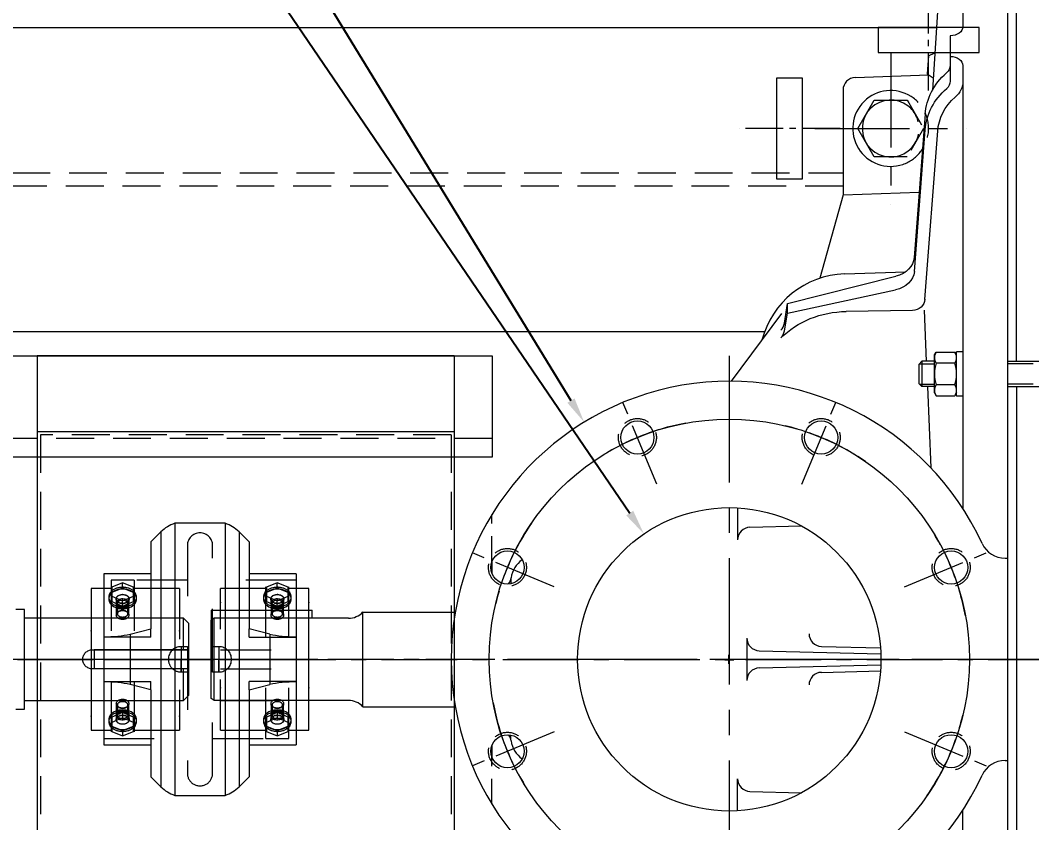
# Model space of a CAD drawing. Header units: millimetres. Extents: x -1229 to 6348, y -522 to 5252.
# Drawn here: x 940 to 1448, y 2614 to 3017 of the extents above; entities that cross this region are included whole.
import ezdxf

# ---------------------------------------------------------------- set-up
doc = ezdxf.new("R2010")
doc.units = ezdxf.units.MM
doc.header["$LTSCALE"] = 25.4
for name, pattern in [('CENTER', [2, 1.25, -0.25, 0.25, -0.25]), ('CENTER2', [1.125, 0.75, -0.125, 0.125, -0.125]), ('CENTERX2', [0.8, 0.5, -0.1, 0.1, -0.1]), ('Dashed', [2, 1, -1]), ('HIDDEN', [0.375, 0.25, -0.125]), ('PHANTOM', [2.5, 1.25, -0.25, 0.25, -0.25, 0.25, -0.25])]:
    doc.linetypes.add(name, pattern=pattern)
doc.layers.get('Defpoints').update_dxf_attribs({"lineweight": 5})
for name, color, linetype, lineweight in [('AM_4', 7, 'Continuous', 5), ('AM_7', 7, 'CENTER', 5), ('AM_9', 6, 'Dashed', 5), ('CEN', 3, 'CENTER', 5), ('Centerline', 5, 'CENTERX2', 5), ('CL', 1, 'CENTER', 5), ('ConnectionPoints', 7, 'Continuous', 5), ('HID', 6, 'HIDDEN', 5), ('HID-HIDE', 6, 'HIDDEN', 5), ('HID2', 3, 'HIDDEN', 5), ('OBJ', 7, 'Continuous', 5), ('PHANTOM', 6, 'PHANTOM', 5), ('TEXT', 104, 'Continuous', 5)]:
    doc.layers.add(name, color=color, linetype=linetype, lineweight=lineweight)
doc.styles.get("Standard").update_dxf_attribs({"font": 'arial.ttf'})
doc.dimstyles.new('STANDARD 2 PLCS$3', dxfattribs={"dimtxt": 25.4, "dimasz": 12.7, "dimexe": 4.572, "dimexo": 1.5875, "dimgap": 2.286, "dimtad": 0, "dimtih": 1, "dimtoh": 1, "dimzin": 4, "dimdsep": 46, "dimtxsty": 'Standard', "dimcen": 2.286, "dimaunit": 1, "dimadec": 0, "dimazin": 1, "dimtfac": 1, "dimtofl": 0, "dimtmove": 1, "dimatfit": 3, "dimfxl": 25.4, "dimtolj": 1, "dimtzin": 4, "dimarcsym": 0})

# ---------------------------------------------------------------- blocks, each defined once
blk = doc.blocks.new('COUPLING GUARD')
at = {"layer": 'PHANTOM', "color": 7, "linetype": 'Continuous', "lineweight": 5}
for p, q in [((101.6, 317.5), (-107.95, 317.5)), ((-107.95, 317.5), (-107.95, 12.7)), ((101.6, 317.5), (101.6, 50.8)), ((101.6, 279.4), (-107.95, 279.4)), ((101.6, 50.8), (-107.95, 50.8)), ((101.6, 50.8), (101.6, 12.7)), ((101.6, 12.7), (-107.95, 12.7))]:
    blk.add_line(p, q, dxfattribs=at)
at = {"layer": 'PHANTOM', "color": 7, "linetype": 'HIDDEN', "lineweight": 5, "ltscale": 3}
for p, q in [((100.0125, 277.8125), (-106.3625, 277.8125)), ((-106.3625, 277.8125), (-106.3625, 52.3875)), ((100.0125, 277.8125), (100.0125, 52.3875)), ((100.0125, 52.3875), (-106.3625, 52.3875))]:
    blk.add_line(p, q, dxfattribs=at)
blk = doc.blocks.new('top inlet')
at = {"color": 7, "linetype": 'Continuous', "lineweight": 5}
blk.add_line((0, 24.68), (0, 19.74), dxfattribs=at)
at = {"color": 5, "lineweight": 5}
blk.add_circle((260.35, 0), 120.65, dxfattribs=at)
at = {"layer": 'CEN', "color": 7, "lineweight": 5, "ltscale": 1.5}
for p, q in [((341.43, 304.8), (341.43, 228.6)), ((303.33, 266.7), (379.53, 266.7))]:
    blk.add_line(p, q, dxfattribs=at)
at = {"layer": 'CEN', "color": 5, "lineweight": 5, "ltscale": 2}
for p, q in [((260.35, 152.4), (260.35, -152.4)), ((421.26, 0), (107.95, 0))]:
    blk.add_line(p, q, dxfattribs=at)
at = {"layer": 'CEN', "color": 7, "lineweight": 5}
for p, q in [((223.9, 88), (204.46, 134.93)), ((296.8, 88), (316.24, 134.93)), ((172.35, 36.45), (125.42, 55.89)), ((348.35, 36.45), (395.28, 55.89)), ((172.35, -36.45), (125.42, -55.89)), ((348.35, -36.45), (395.28, -55.89))]:
    blk.add_line(p, q, dxfattribs=at)
for start, end in [(100.4153, 124.5847), (55.4153, 79.5847), (145.4153, 169.5847), (10.4153, 34.5847), (190.4153, 214.5847), (325.4153, 349.5847)]:
    blk.add_arc((260.35, 0), 120.65, start, end, dxfattribs=at)
at = {"layer": 'HID', "color": 7, "lineweight": 5, "ltscale": 2}
blk.add_lwpolyline([(350.51, 279.54), (357.93, 266.7), (349.68, 252.41), (347.86, 252.41)], dxfattribs=at)
for centre in [(214.18, 111.47), (306.52, 111.47), (148.88, 46.17), (371.82, 46.17), (148.88, -46.17), (371.82, -46.17)]:
    blk.add_circle(centre, 9.53, dxfattribs=at)
for radius, start, end in [(19.05, 288.8064, 57.5688), (14.29, 297.2753, 52.5147)]:
    blk.add_arc((341.43, 266.7), radius, start, end, dxfattribs=at)
at = {"layer": 'HID-HIDE', "color": 7, "lineweight": 5, "ltscale": 2}
for p, q in [((355.86, 148.5), (363.43, 148.5)), ((355.86, 138.24), (363.43, 138.24)), ((141.1, 49.14), (141.1, 72.77)), ((141.1, -72.77), (141.1, -49.14))]:
    blk.add_line(p, q, dxfattribs=at)
at = {"layer": 'HID-HIDE', "color": 7, "linetype": 'Continuous', "lineweight": 5, "ltscale": 2}
for p, q in [((0, 24.68), (50.8, 24.68)), ((1.52, 20.62), (0, 19.74)), ((1.52, -20.62), (1.52, 20.62)), ((69.06, 20.62), (1.52, 20.62)), ((50.8, 20.62), (50.8, 24.68)), ((76.2, -23.78), (76.2, 23.78)), ((76.2, 23.78), (122.69, 23.78)), ((0, -19.74), (0, 19.74)), ((1.52, -20.62), (0, -19.74)), ((69.06, -20.62), (1.52, -20.62)), ((76.2, -23.78), (122.69, -23.78))]:
    blk.add_line(p, q, dxfattribs=at)
for centre, start, end in [((69.06, 30.28), 270, 317.6989), ((69.06, -30.28), 42.3011, 90)]:
    blk.add_arc(centre, 9.65, start, end, dxfattribs=at)
at = {"layer": 'OBJ', "color": 7, "lineweight": 5}
for p, q in [((400.05, 362.91), (400.05, -362.91)), ((377.7, 358.94), (377.7, 317.88)), ((365.02, 325.23), (362.37, 285.87)), ((371.35, 313.23), (371.35, 290.54)), ((360.35, 303.16), (359.74, 294.14)), ((360.35, 303.16), (363.64, 304.77)), ((377.7, 298.28), (377.7, 75.8)), ((323.63, 292.31), (360.55, 293.6)), ((359.74, 294.14), (362.79, 292.1)), ((317.5, 285.97), (317.5, 233.4)), ((358.71, 273.85), (353.22, 201.83)), ((353.32, 194.8), (358.71, 265.95)), ((358.63, 180.78), (365.05, 265.45)), ((317.5, 233.4), (355.73, 234.73)), ((317.5, 233.4), (305.83, 191.43)), ((318.23, 193.65), (349.01, 194.72)), ((289.52, 178.78), (344.06, 192.47)), ((289.52, 173.96), (343.86, 185.61)), ((288.01, 168.83), (289.52, 178.78)), ((289.52, 173.96), (289.52, 178.78)), ((261.4, 139.7), (286.77, 173.79)), ((288.04, 164.97), (289.52, 173.96)), ((352.36, 175.26), (319.04, 174.77)), ((358.22, 175.35), (359.32, 149.72)), ((363.41, 152.9), (364.26, 154.37)), ((363.41, 133.85), (363.41, 152.9)), ((364.26, 154.37), (373.67, 154.37)), ((374.52, 152.9), (373.67, 154.37)), ((374.52, 132.29), (374.52, 154.46)), ((377.7, 154.46), (374.52, 154.46)), ((355.49, 148.13), (357.08, 149.72)), ((355.49, 148.13), (355.49, 138.61)), ((357.08, 149.72), (357.08, 137.02)), ((363.43, 149.72), (357.08, 149.72)), ((373.67, 148.87), (364.26, 148.87)), ((357.08, 137.02), (355.49, 138.61)), ((373.67, 137.87), (364.26, 137.87)), ((363.43, 137.02), (357.08, 137.02)), ((359.86, 137.02), (361.6, 96.25)), ((363.41, 133.85), (364.26, 132.37)), ((364.26, 132.37), (373.67, 132.37)), ((374.52, 133.85), (373.67, 132.37)), ((377.7, 132.29), (374.52, 132.29)), ((264.52, 76.09), (264.52, 59.99)), ((270.71, 66.34), (296.61, 67.02)), ((141.1, 49.14), (141.1, 43.2)), ((398.89, 50.8), (400.05, 50.8)), ((150.63, 40.39), (150.63, 38.02)), ((269.18, 10.67), (269.18, -10.67)), ((306.6, 6.53), (336.33, 5.75)), ((275.36, 4.33), (336.5, 2.72)), ((275.36, -4.33), (336.5, -2.72)), ((306.6, -6.53), (336.33, -5.75)), ((150.63, -40.39), (150.63, -38.02)), ((141.1, -43.2), (141.1, -49.14)), ((398.89, -50.8), (400.05, -50.8)), ((264.52, -76.09), (264.52, -59.99)), ((270.71, -66.34), (296.61, -67.02)), ((377.7, -298.28), (377.7, -75.8))]:
    blk.add_line(p, q, dxfattribs=at)
blk.add_lwpolyline([(347.86, 252.41), (333.18, 252.41), (324.93, 266.7), (333.18, 280.99), (349.68, 280.99), (350.51, 279.54)], dxfattribs=at)
for centre, radius in [((214.18, 111.47), 8.33), ((306.52, 111.47), 8.33), ((260.35, 0), 76.2), ((148.88, 46.17), 8.33), ((371.82, 46.17), 8.33), ((148.88, -46.17), 8.33), ((371.82, -46.17), 8.33)]:
    blk.add_circle(centre, radius, dxfattribs=at)
for centre, radius, start, end in [((323.85, 285.97), 6.35, 92, 180), ((341.43, 266.7), 19.05, 57.5688, 288.8064), ((341.43, 266.7), 14.29, 52.5147, 297.2753), ((319.79, 149.23), 44.45, 92, 165.5696), ((281.73, 169.78), 6.35, 315.0343, 351.3861), ((281.78, 166), 6.35, 314.9622, 350.6576), ((368.28, 151.62), 4.87, 154.3842, 214.3842), ((369.65, 151.62), 4.87, 325.6158, 25.6158), ((381.61, 143.37), 18.2, 162.412, 197.588), ((356.32, 143.37), 18.2, 342.412, 17.588), ((260.35, 0), 139.7, 24.6243, 335.3757), ((368.28, 135.12), 4.87, 145.6158, 205.6158), ((369.65, 135.12), 4.87, 334.3842, 34.3842), ((270.87, 59.99), 6.35, 91.5, 180), ((398.89, 63.5), 12.7, 204.6243, 270), ((163.33, 39.4), 12.7, 123.6375, 172.9855), ((144.43, 41.73), 6.35, 322.4394, 352.9855), ((275.53, 10.67), 6.35, 180, 268.5), ((306.76, 12.88), 6.35, 180, 268.5), ((275.53, -10.67), 6.35, 91.5, 180), ((306.76, -12.88), 6.35, 91.5, 180), ((144.43, -41.73), 6.35, 7.0145, 37.5606), ((163.33, -39.4), 12.7, 187.0145, 236.3625), ((398.89, -63.5), 12.7, 90, 155.3757), ((270.87, -59.99), 6.35, 180, 268.5)]:
    blk.add_arc(centre, radius, start, end, dxfattribs=at)
at = {"layer": 'OBJ', "color": 7, "lineweight": 5, "extrusion": (0, 0, -1)}
for centre, major_axis, ratio, start_param, end_param in [((371.35, 317.88), (6.35, 0), 0.732051, 0, 1.570796), ((371.35, 298.28), (-6.35, 0), 0.732051, 1.570796, 3.141593), ((365, 298.43), (6.35, 0), 0.8528, 0, 0.792299), ((395.99, 271.7), (-37.36, 0), 0.869401, 0.06613, 0.7812), ((365, 290.54), (6.35, 0), 0.8528, 0, 0.792299), ((365, 290.42), (12.7, 0), 0.87, 0, 0.803732), ((395.99, 263.81), (37.36, 0), 0.869401, 3.20735, 3.928767), ((395.99, 263.62), (31.01, 0), 0.869462, 3.20508, 3.915721), ((340.51, 202.5), (-12.74, 0), 0.820024, 3.201746, 4.430266), ((340.6, 195.43), (-12.74, 0), 0.797676, 3.199903, 4.453897), ((352.29, 181.29), (6.37, 0), 0.947695, 0.057723, 1.559093), ((319.79, 136.12), (-44.45, 0), 0.869624, 0.716431, 1.553955)]:
    blk.add_ellipse(centre, major_axis=major_axis, ratio=ratio, start_param=start_param, end_param=end_param, dxfattribs=at)
blk = doc.blocks.new('INTER3')
at = {"layer": 'OBJ', "lineweight": 5}
for p, q in [((0, 504.94), (0, 695)), ((0, 492.24), (0, 218.2))]:
    blk.add_line(p, q, dxfattribs=at)
blk = doc.blocks.new('MC6-5 TOP VIEW')
at = {"color": 5, "linetype": 'CENTER', "lineweight": 5}
blk.add_line((904.56, 0), (-91.6, 0), dxfattribs=at)
at = {"layer": 'HID-HIDE', "color": 7, "lineweight": 5, "ltscale": 2}
for p, q in [((736.9, 148.5), (400.05, 148.5)), ((736.9, 138.24), (400.05, 138.24))]:
    blk.add_line(p, q, dxfattribs=at)
at = {"layer": 'OBJ', "color": 7, "lineweight": 5}
for p, q in [((400.05, 149.72), (736.9, 149.72)), ((400.05, 137.02), (736.9, 137.02))]:
    blk.add_line(p, q, dxfattribs=at)
at = {"lineweight": 5}
for name, p in [('top inlet', (0, 0)), ('INTER3', (404.57, -355.43))]:
    blk.add_blockref(name, p, dxfattribs=at)
blk = doc.blocks.new('HHI 286TS TOP VIEW')
at = {"color": 7, "linetype": 'Continuous', "lineweight": 5}
for p, q in [((22426.6, 1547.24), (22422.26, 1547.24)), ((22426.6, 1497.23), (22426.6, 1547.24)), ((22506.48, 1542.87), (22426.6, 1542.87)), ((22509.15, 1540.2), (22506.48, 1542.87)), ((22506.48, 1527.02), (22506.48, 1542.87)), ((22509.15, 1527.02), (22509.15, 1540.2)), ((22460.65, 1527.02), (22506.48, 1527.02)), ((22509.15, 1526.98), (22461.54, 1526.98)), ((22461.54, 1526.98), (22461.54, 1517.45)), ((22509.15, 1526.98), (22509.15, 1527.02)), ((22509.15, 1517.45), (22509.15, 1526.98)), ((22461.54, 1517.45), (22460.65, 1517.45)), ((22509.15, 1517.45), (22461.54, 1517.45)), ((22506.48, 1501.6), (22506.48, 1517.45)), ((22509.15, 1504.27), (22509.15, 1517.45)), ((22426.6, 1501.6), (22506.48, 1501.6)), ((22506.48, 1501.6), (22509.15, 1504.27)), ((22422.26, 1497.23), (22426.6, 1497.23))]:
    blk.add_line(p, q, dxfattribs=at)
blk.add_open_spline([(22460.65, 1517.45), (22460.34, 1517.45), (22460.03, 1517.48), (22459.41, 1517.6), (22459.11, 1517.69), (22458.53, 1517.93), (22458.25, 1518.08), (22457.73, 1518.43), (22457.49, 1518.63), (22457.05, 1519.07), (22456.85, 1519.31), (22456.5, 1519.83), (22456.35, 1520.11), (22456.11, 1520.68), (22456.02, 1520.99), (22455.9, 1521.61), (22455.87, 1521.92), (22455.87, 1522.54), (22455.9, 1522.86), (22456.02, 1523.48), (22456.11, 1523.78), (22456.35, 1524.36), (22456.5, 1524.64), (22456.85, 1525.15), (22457.05, 1525.4), (22457.49, 1525.84), (22457.73, 1526.04), (22458.25, 1526.38), (22458.53, 1526.54), (22459.11, 1526.78), (22459.4, 1526.87), (22460.02, 1526.99), (22460.34, 1527.02), (22460.65, 1527.02)], degree=3, knots=[0, 0, 0, 0, 0.0625, 0.0625, 0.125, 0.125, 0.1875, 0.1875, 0.25, 0.25, 0.3125, 0.3125, 0.375, 0.375, 0.4375, 0.4375, 0.5, 0.5, 0.5625, 0.5625, 0.625, 0.625, 0.6875, 0.6875, 0.75, 0.75, 0.8125, 0.8125, 0.875, 0.875, 0.9375, 0.9375, 1, 1, 1, 1], dxfattribs=at)
blk.add_open_spline([(22506.48, 1527.02), (22507.38, 1527.02), (22508.27, 1527.02), (22509.15, 1527.02)], degree=3, dxfattribs=at)
at = {"layer": 'Centerline', "lineweight": 5, "ltscale": 1.5}
blk.add_line((22523.86, 1522.23), (21826.3, 1522.23), dxfattribs=at)
blk = doc.blocks.new('MOTOR BASE No Hidden')
at = {"color": 7, "linetype": 'Continuous', "lineweight": 5}
blk.add_line((381, 152.4), (685.8, 152.4), dxfattribs=at)
at = {"lineweight": 5}
blk.add_line((685.8, 152.4), (685.8, 101.6), dxfattribs=at)
at = {"color": 7, "lineweight": 5}
blk.add_line((685.8, 101.6), (381, 101.6), dxfattribs=at)
at = {"layer": 'CL', "color": 5, "lineweight": 5}
blk.add_line((685.8, 0), (-39.78, 0), dxfattribs=at)
at = {"layer": 'HID2', "color": 7, "linetype": 'HIDDEN', "lineweight": 5, "ltscale": 3}
blk.add_line((381, 111.12), (685.8, 111.12), dxfattribs=at)
blk = doc.blocks.new('*D33')
at = {"layer": 'Defpoints', "color": 0, "linetype": 'Continuous', "ltscale": 3, "transparency": 16777216}
for p in [(1797.84, 3033.66), (1885.95, 2942.21)]:
    blk.add_point(p, dxfattribs=at)
at = {"layer": 'TEXT', "color": 0, "linetype": 'Continuous', "lineweight": -2, "ltscale": 3, "transparency": 16777216}
for p, q in [((1680.24, 3142.55), (1692.94, 3142.55)), ((1692.94, 3142.55), (1789.03, 3042.81)), ((1841.9, 2985.65), (1841.9, 2990.22)), ((1839.61, 2987.94), (1844.18, 2987.94))]:
    blk.add_line(p, q, dxfattribs=at)
at = {"layer": 'TEXT', "color": 0, "linetype": 'Continuous', "ltscale": 3, "transparency": 16777216}
blk.add_solid([(1790.55, 3044.28), (1787.5, 3041.34), (1797.84, 3033.66)], dxfattribs=at)
at = {"layer": 'TEXT', "color": 0, "linetype": 'Continuous', "lineweight": 5, "ltscale": 3, "transparency": 16777216, "insert": (1378.46, 3142.55), "char_height": 50, "attachment_point": 5}
blk.add_mtext('\\A1;∅127 DISCHARGE', dxfattribs=at)
blk = doc.blocks.new('*D37')
at = {"layer": 'Defpoints', "color": 0, "linetype": 'Continuous', "ltscale": 3, "transparency": 16777216}
for p in [(1222.87, 2814.99), (1368.72, 2576.68)]:
    blk.add_point(p, dxfattribs=at)
at = {"layer": 'TEXT', "color": 0, "linetype": 'Continuous', "lineweight": -2, "ltscale": 3, "transparency": 16777216}
for p, q in [((921.23, 3287.13), (933.93, 3287.13)), ((933.93, 3287.13), (1216.24, 2825.82)), ((1293.51, 2695.84), (1298.08, 2695.84)), ((1295.8, 2693.55), (1295.8, 2698.12))]:
    blk.add_line(p, q, dxfattribs=at)
at = {"layer": 'TEXT', "color": 0, "linetype": 'Continuous', "ltscale": 3, "transparency": 16777216}
blk.add_solid([(1218.05, 2826.93), (1214.44, 2824.72), (1222.87, 2814.99)], dxfattribs=at)
at = {"layer": 'TEXT', "color": 0, "linetype": 'Continuous', "lineweight": 5, "ltscale": 3, "transparency": 16777216, "insert": (836.45, 3287.13), "char_height": 50, "attachment_point": 5}
blk.add_mtext('\\A1;∅279', dxfattribs=at)
blk = doc.blocks.new('*D38')
at = {"layer": 'Defpoints', "color": 0, "linetype": 'Continuous', "ltscale": 3, "transparency": 16777216}
for p in [(1252.91, 2758.82), (1338.68, 2632.85)]:
    blk.add_point(p, dxfattribs=at)
at = {"layer": 'TEXT', "color": 0, "linetype": 'Continuous', "lineweight": -2, "ltscale": 3, "transparency": 16777216}
for p, q in [((959.82, 3170.6), (972.52, 3170.6)), ((972.52, 3170.6), (1245.76, 2769.32)), ((1293.51, 2695.84), (1298.08, 2695.84)), ((1295.8, 2693.55), (1295.8, 2698.12))]:
    blk.add_line(p, q, dxfattribs=at)
at = {"layer": 'TEXT', "color": 0, "linetype": 'Continuous', "ltscale": 3, "transparency": 16777216}
blk.add_solid([(1247.51, 2770.51), (1244.01, 2768.13), (1252.91, 2758.82)], dxfattribs=at)
at = {"layer": 'TEXT', "color": 0, "linetype": 'Continuous', "lineweight": 5, "ltscale": 3, "transparency": 16777216, "insert": (765.53, 3170.6), "char_height": 50, "attachment_point": 5}
blk.add_mtext('\\A1;∅152 INLET', dxfattribs=at)
blk = doc.blocks.new('*D39')
at = {"layer": 'Defpoints', "color": 0, "linetype": 'Continuous', "ltscale": 3, "transparency": 16777216}
for p in [(1374.14, 2787.59), (1217.46, 2604.08)]:
    blk.add_point(p, dxfattribs=at)
at = {"layer": 'TEXT', "color": 0, "linetype": 'Continuous', "lineweight": -2, "ltscale": 3, "transparency": 16777216}
for p, q in [((1293.51, 2695.84), (1298.08, 2695.84)), ((1295.8, 2693.55), (1295.8, 2698.12)), ((930.81, 2268.33), (1209.21, 2594.42)), ((918.11, 2268.33), (930.81, 2268.33))]:
    blk.add_line(p, q, dxfattribs=at)
at = {"layer": 'TEXT', "color": 0, "linetype": 'Continuous', "ltscale": 3, "transparency": 16777216}
blk.add_solid([(1207.6, 2595.79), (1210.82, 2593.04), (1217.46, 2604.08)], dxfattribs=at)
at = {"layer": 'TEXT', "color": 0, "linetype": 'Continuous', "lineweight": 5, "ltscale": 3, "transparency": 16777216, "insert": (757.22, 2268.33), "char_height": 50, "attachment_point": 5}
blk.add_mtext('\\A1;∅241 B.C.', dxfattribs=at)
blk = doc.blocks.new('COUPLING E5  TOP')
at = {"layer": 'AM_4', "color": 7, "lineweight": 5}
for p, q in [((35.56, 48.46), (-35.56, 48.46)), ((-35.56, 48.46), (-35.56, 42.11)), ((35.56, 42.11), (35.56, 48.46)), ((-42.93, 42.11), (-42.93, 18.48)), ((-42.93, 42.11), (0, 42.11)), ((0, 42.11), (42.93, 42.11)), ((0, 42.11), (0, -54.67)), ((0, 42.11), (0, -54.67)), ((42.93, 18.48), (42.93, 42.11)), ((-36.19, 38.08), (-38.44, 32.58)), ((-29.01, 38.08), (-36.19, 38.08)), ((-29.46, 32.58), (-31.7, 38.08)), ((-30.35, 39.57), (-31.25, 39.57)), ((-26.76, 32.58), (-29.01, 38.08)), ((29.01, 38.08), (26.76, 32.58)), ((36.19, 38.08), (29.01, 38.08)), ((31.7, 38.08), (29.46, 32.58)), ((31.25, 39.57), (30.35, 39.57)), ((38.44, 32.58), (36.19, 38.08)), ((-38.44, 32.58), (-36.19, 27.08)), ((-31.7, 27.08), (-29.46, 32.58)), ((-26.76, 32.58), (-29.46, 32.58)), ((-29.01, 27.08), (-26.76, 32.58)), ((26.76, 32.58), (29.01, 27.08)), ((26.76, 32.58), (29.46, 32.58)), ((29.46, 32.58), (31.7, 27.08)), ((36.19, 27.08), (38.44, 32.58)), ((-36.19, 27.08), (-29.01, 27.08)), ((-31.25, 25.6), (-30.35, 25.6)), ((-12.69, 28.87), (-15.29, 18.48)), ((-12.69, 28.87), (0, 28.87)), ((0, 28.87), (12.69, 28.87)), ((15.29, 18.48), (12.69, 28.87)), ((29.01, 27.08), (36.19, 27.08)), ((30.35, 25.6), (31.25, 25.6)), ((-59.08, 18.48), (-64.05, 13.34)), ((-59.08, 18.48), (-15.29, 18.48)), ((15.29, 18.48), (59.08, 18.48)), ((64.05, 13.34), (59.08, 18.48)), ((-64.05, 13.34), (0, 13.34)), ((0, 13.34), (64.05, 13.34)), ((-68.33, 6.42), (-68.33, -18.98)), ((-68.33, 6.42), (0, 6.42)), ((0, 6.42), (68.33, 6.42)), ((68.33, -18.98), (68.33, 6.42)), ((-68.33, -18.98), (0, -18.98)), ((0, -18.98), (68.33, -18.98)), ((-64.05, -25.9), (-59.08, -31.05)), ((-64.05, -25.9), (0, -25.9)), ((0, -25.9), (64.05, -25.9)), ((59.08, -31.05), (64.05, -25.9)), ((-59.08, -31.05), (-15.29, -31.05)), ((-42.93, -31.05), (-42.93, -54.67)), ((-12.69, -41.43), (-15.29, -31.05)), ((15.29, -31.05), (12.69, -41.43)), ((15.29, -31.05), (59.08, -31.05)), ((42.93, -54.67), (42.93, -31.05)), ((-36.19, -39.64), (-38.44, -45.14)), ((-29.01, -39.64), (-36.19, -39.64)), ((-29.46, -45.14), (-31.7, -39.64)), ((-30.35, -38.16), (-31.25, -38.16)), ((-26.76, -45.14), (-29.01, -39.64)), ((29.01, -39.64), (26.76, -45.14)), ((36.19, -39.64), (29.01, -39.64)), ((31.7, -39.64), (29.46, -45.14)), ((31.25, -38.16), (30.35, -38.16)), ((38.44, -45.14), (36.19, -39.64)), ((-38.44, -45.14), (-36.19, -50.64)), ((-31.7, -50.64), (-29.46, -45.14)), ((-26.76, -45.14), (-29.46, -45.14)), ((-29.01, -50.64), (-26.76, -45.14)), ((-12.69, -41.43), (0, -41.43)), ((0, -41.43), (12.69, -41.43)), ((26.76, -45.14), (29.01, -50.64)), ((26.76, -45.14), (29.46, -45.14)), ((29.46, -45.14), (31.7, -50.64)), ((36.19, -50.64), (38.44, -45.14)), ((-36.19, -50.64), (-29.01, -50.64)), ((29.01, -50.64), (36.19, -50.64)), ((-42.93, -54.67), (0, -54.67)), ((-35.56, -54.67), (-35.56, -61.02)), ((-31.25, -52.13), (-30.35, -52.13)), ((0, -54.67), (42.93, -54.67)), ((30.35, -52.13), (31.25, -52.13)), ((35.56, -61.02), (35.56, -54.67)), ((-35.56, -61.02), (35.56, -61.02))]:
    blk.add_line(p, q, dxfattribs=at)
for centre, start, end in [((-50.36, 0.1), 135.9706, 160.6191), ((50.36, 0.1), 19.3809, 44.0294), ((-50.36, -12.66), 199.3809, 224.0294), ((50.36, -12.66), 315.9706, 340.6191)]:
    blk.add_arc(centre, 19.05, start, end, dxfattribs=at)
for centre, major_axis, ratio, start_param, end_param in [((-16.24, 42.11), (0, -19.05), 0.258819, 0.802338, 1.570796), ((16.24, 42.11), (0, 19.05), 0.258819, 1.570796, 2.339255), ((-31.25, 32.58), (0, 6.99), 0.707107, 2.47717, 6.947608), ((-30.35, 32.58), (0, -6.98), 0.707107, 0, 3.141593), ((30.35, 32.58), (0, 6.98), 0.707107, 0, 3.141593), ((31.25, 32.58), (0, -6.98), 0.707107, 2.47717, 6.947608), ((-31.25, -45.14), (0, 6.98), 0.707107, 2.47717, 6.947608), ((-30.35, -45.14), (0, -6.99), 0.707107, 0, 3.141593), ((30.35, -45.14), (0, 6.98), 0.707107, 0, 3.141593), ((31.25, -45.14), (0, -6.98), 0.707107, 2.47717, 6.947608), ((-16.24, -54.67), (0, 19.05), 0.258819, 4.712389, 5.480847), ((16.24, -54.67), (0, -19.05), 0.258819, 3.943931, 4.712389)]:
    blk.add_ellipse(centre, major_axis=major_axis, ratio=ratio, start_param=start_param, end_param=end_param, dxfattribs=at)
at = {"layer": 'AM_7', "color": 7, "lineweight": 5}
for p, q in [((0, 50.68), (0, -63.24)), ((-6.67, 3.24), (6.67, 3.24)), ((-6.67, -15.81), (6.67, -15.81))]:
    blk.add_line(p, q, dxfattribs=at)
at = {"layer": 'AM_9', "color": 7, "lineweight": 5}
for p, q in [((-20.64, 48.46), (-20.64, 4.01)), ((-4.76, 4.01), (-4.76, 48.46)), ((4.76, 4.01), (4.76, 48.46)), ((20.64, 4.01), (20.64, 48.46)), ((-39.75, 42.11), (-39.75, 0.07)), ((-35.56, 42.11), (-35.56, 38.42)), ((-11.11, 18.48), (-11.11, 42.11)), ((0, 4.01), (0, 42.11)), ((11.11, 42.11), (11.11, 18.48)), ((35.56, 38.42), (35.56, 42.11)), ((39.75, 0.07), (39.75, 42.11)), ((39.75, 38.42), (-39.75, 38.42)), ((-39.75, 38.42), (-39.75, 26.74)), ((-33.5, 38.08), (-35.74, 32.58)), ((-30.35, 35.88), (-30.55, 35.87)), ((-28.11, 35.88), (-30.35, 35.88)), ((-22.27, 35.76), (-30.35, 35.76)), ((-28.31, 35.87), (-28.11, 35.88)), ((30.35, 35.76), (22.27, 35.76)), ((27.9, 35.87), (28.11, 35.88)), ((30.35, 35.88), (28.11, 35.88)), ((30.35, 35.88), (30.16, 35.87)), ((35.74, 32.58), (33.5, 38.08)), ((39.75, 26.74), (39.75, 38.42)), ((-35.74, 32.58), (-38.44, 32.58)), ((-35.74, 32.58), (-33.5, 27.08)), ((-32.6, 32.58), (-32.59, 32.82)), ((-32.6, 32.76), (-32.6, 32.69)), ((-32.6, 32.69), (-32.6, 32.5)), ((-32.59, 32.82), (-32.59, 32.93)), ((-30.34, 32.4), (-30.35, 32.66)), ((-22.9, 35.12), (-28.11, 35.12)), ((28.11, 35.12), (22.9, 35.12)), ((25.68, 32.4), (25.68, 32.66)), ((27.93, 32.76), (27.93, 32.5)), ((32.59, 32.84), (32.6, 32.69)), ((33.5, 27.08), (35.74, 32.58)), ((35.74, 32.58), (38.44, 32.58)), ((39.75, 26.74), (-39.75, 26.74)), ((-35.56, 26.74), (-35.56, 4.01)), ((-30.55, 29.29), (-30.35, 29.28)), ((-30.35, 29.41), (-22.27, 29.41)), ((-30.35, 29.28), (-28.11, 29.28)), ((-28.11, 29.28), (-28.3, 29.29)), ((-28.11, 30.04), (-22.9, 30.04)), ((22.27, 29.41), (30.35, 29.41)), ((22.9, 30.04), (28.11, 30.04)), ((28.11, 29.28), (27.91, 29.29)), ((28.11, 29.28), (30.35, 29.28)), ((30.15, 29.29), (30.35, 29.28)), ((35.56, 4.01), (35.56, 26.74)), ((-11.11, 18.48), (-15.29, 18.48)), ((15.29, 18.48), (11.11, 18.48)), ((0, 0.07), (-57.19, 0.07)), ((35.56, 4.01), (-35.56, 4.01)), ((-6.35, 3.24), (-6.35, 0.07)), ((-6.35, 3.24), (0, 3.24)), ((0, 0), (-3.49, 0.07)), ((6.35, 3.24), (0, 3.24)), ((57.19, 0.07), (0, 0.07)), ((3.49, 0.07), (0, 0)), ((0, 0.07), (0, -12.63)), ((6.35, 0.07), (6.35, 3.24)), ((-57.19, -12.63), (0, -12.63)), ((-39.75, -12.63), (-39.75, -54.67)), ((-6.35, -12.63), (-6.35, -15.81)), ((-3.49, -12.63), (0, -12.56)), ((0, -12.56), (3.49, -12.63)), ((0, -12.63), (57.19, -12.63)), ((6.35, -15.81), (6.35, -12.63)), ((39.75, -54.67), (39.75, -12.63)), ((-35.56, -16.57), (35.56, -16.57)), ((-35.56, -16.57), (-35.56, -39.3)), ((-20.64, -16.57), (-20.64, -61.02)), ((-6.35, -15.81), (0, -15.81)), ((-4.76, -16.57), (-4.76, -61.02)), ((6.35, -15.81), (0, -15.81)), ((0, -54.67), (0, -16.57)), ((4.76, -16.57), (4.76, -61.02)), ((20.64, -61.02), (20.64, -16.57)), ((35.56, -39.3), (35.56, -16.57)), ((-11.11, -31.05), (-15.29, -31.05)), ((-11.11, -31.05), (-11.11, -54.67)), ((11.11, -54.67), (11.11, -31.05)), ((15.29, -31.05), (11.11, -31.05)), ((-39.75, -39.3), (39.75, -39.3)), ((-39.75, -39.3), (-39.75, -50.98)), ((-33.5, -39.64), (-35.74, -45.14)), ((35.74, -45.14), (33.5, -39.64)), ((39.75, -50.98), (39.75, -39.3)), ((-35.74, -45.14), (-38.44, -45.14)), ((-35.74, -45.14), (-33.5, -50.64)), ((-32.6, -45.14), (-32.59, -44.91)), ((-32.6, -44.96), (-32.6, -45.03)), ((-32.6, -45.03), (-32.6, -45.23)), ((-32.59, -44.91), (-32.59, -44.8)), ((-30.35, -41.84), (-30.55, -41.85)), ((-28.11, -41.84), (-30.35, -41.84)), ((-22.27, -41.97), (-30.35, -41.97)), ((-30.34, -45.32), (-30.35, -45.06)), ((-28.31, -41.85), (-28.11, -41.84)), ((-22.9, -42.6), (-28.11, -42.6)), ((30.35, -41.97), (22.27, -41.97)), ((28.11, -42.6), (22.9, -42.6)), ((25.68, -45.32), (25.68, -45.06)), ((27.9, -41.85), (28.11, -41.84)), ((27.93, -44.96), (27.93, -45.23)), ((30.35, -41.84), (28.11, -41.84)), ((30.35, -41.84), (30.16, -41.85)), ((32.59, -44.88), (32.6, -45.03)), ((33.5, -50.64), (35.74, -45.14)), ((35.74, -45.14), (38.44, -45.14)), ((-30.55, -48.43), (-30.35, -48.44)), ((-30.35, -48.32), (-22.27, -48.32)), ((-30.35, -48.44), (-28.11, -48.44)), ((-28.11, -48.44), (-28.3, -48.43)), ((-28.11, -47.68), (-22.9, -47.68)), ((22.27, -48.32), (30.35, -48.32)), ((22.9, -47.68), (28.11, -47.68)), ((28.11, -48.44), (27.91, -48.43)), ((28.11, -48.44), (30.35, -48.44)), ((30.15, -48.43), (30.35, -48.44)), ((-39.75, -50.98), (39.75, -50.98)), ((-35.56, -50.98), (-35.56, -54.67)), ((35.56, -54.67), (35.56, -50.98))]:
    blk.add_line(p, q, dxfattribs=at)
for points in [[(-32.59, 32.93), (-32.57, 33.14), (-32.48, 33.67), (-32.33, 34.18), (-32.12, 34.64), (-31.87, 35.04), (-31.57, 35.38), (-31.23, 35.63), (-30.86, 35.8), (-30.48, 35.88), (-30.35, 35.88)], [(-30.35, 35.88), (-30.09, 35.86), (-29.69, 35.75), (-29.32, 35.55), (-28.97, 35.27), (-28.65, 34.91), (-28.39, 34.49), (-28.17, 34.01), (-28.02, 33.48), (-27.94, 32.94), (-27.93, 32.38), (-27.99, 31.83), (-28.12, 31.31), (-28.32, 30.81), (-28.57, 30.37), (-28.87, 29.99), (-29.21, 29.68), (-29.58, 29.46), (-29.97, 29.32), (-30.35, 29.28)], [(-28.71, 35.77), (-28.88, 35.69), (-29.22, 35.47)], [(-28.11, 35.88), (-28.12, 35.88), (-28.51, 35.83), (-28.71, 35.77)], [(-28.11, 29.28), (-27.84, 29.3), (-27.45, 29.41), (-27.07, 29.61), (-26.72, 29.89), (-26.41, 30.25), (-26.14, 30.68), (-25.92, 31.16), (-25.77, 31.68), (-25.69, 32.22), (-25.68, 32.78), (-25.74, 33.33), (-25.87, 33.86), (-26.07, 34.35), (-26.32, 34.79), (-26.62, 35.17), (-26.96, 35.48), (-27.34, 35.7), (-27.73, 35.84), (-28.11, 35.88)], [(28.11, 35.88), (28.1, 35.88), (27.7, 35.83), (27.31, 35.69), (26.95, 35.46), (26.61, 35.15), (26.31, 34.77), (26.05, 34.32), (25.86, 33.83), (25.74, 33.3), (25.68, 32.58)], [(27.93, 32.58), (27.96, 33.14), (28.07, 33.67), (28.24, 34.18), (28.47, 34.64), (28.76, 35.04), (29.09, 35.38), (29.45, 35.63), (29.83, 35.8), (30.23, 35.88), (30.35, 35.88)], [(28.72, 35.77), (28.49, 35.84), (28.11, 35.88)], [(29.22, 35.47), (29.21, 35.48), (28.86, 35.7), (28.72, 35.77)], [(30.35, 35.88), (30.62, 35.86), (31, 35.75), (31.35, 35.55), (31.68, 35.27), (31.96, 34.91), (32.2, 34.49), (32.39, 34.01), (32.52, 33.48), (32.59, 32.94), (32.59, 32.84)], [(-30.35, 29.28), (-30.37, 29.28), (-30.76, 29.33), (-31.13, 29.47), (-31.47, 29.7), (-31.78, 30.01), (-32.05, 30.4), (-32.27, 30.84), (-32.44, 31.34), (-32.55, 31.87), (-32.6, 32.58)], [(-29.22, 35.47), (-29.22, 35.46), (-29.53, 35.15), (-29.8, 34.77), (-30.02, 34.32), (-30.19, 33.83), (-30.3, 33.3), (-30.35, 32.58)], [(-30.35, 32.58), (-30.32, 32.03), (-30.23, 31.49), (-30.08, 30.98), (-29.87, 30.52), (-29.62, 30.12), (-29.32, 29.79), (-29.21, 29.68)], [(-28.71, 30.19), (-29.21, 30.6), (-29.59, 31.23), (-29.81, 32.02), (-29.84, 32.87), (-29.68, 33.69), (-29.35, 34.38), (-28.87, 34.87), (-28.7, 34.98)], [(-28.7, 34.98), (-28.3, 35.11), (-28.11, 35.12)], [(-28.11, 35.12), (-27.7, 35.06), (-27.13, 34.73), (-26.66, 34.15), (-26.37, 33.47)], [(-26.38, 31.68), (-26.68, 30.98), (-27.15, 30.42), (-27.72, 30.1), (-28.11, 30.04)], [(25.68, 32.58), (25.71, 32.03), (25.82, 31.49), (25.99, 30.98), (26.22, 30.52), (26.51, 30.12), (26.84, 29.79), (27.2, 29.53), (27.59, 29.36), (27.98, 29.29), (28.11, 29.28)], [(26.35, 33.37), (26.45, 33.69), (26.81, 34.38), (27.32, 34.87), (27.92, 35.11), (28.11, 35.12)], [(28.11, 30.04), (27.51, 30.18), (26.97, 30.6), (26.55, 31.23), (26.35, 31.77)], [(30.35, 29.28), (30.34, 29.28), (29.95, 29.33), (29.56, 29.47), (29.19, 29.7), (28.85, 30.01), (28.55, 30.4), (28.3, 30.84), (28.11, 31.34), (27.99, 31.87), (27.93, 32.58)], [(28.11, 35.12), (28.51, 35.06), (28.7, 34.98)], [(28.7, 34.98), (29.06, 34.73), (29.48, 34.15), (29.76, 33.4), (29.85, 32.56), (29.75, 31.72), (29.47, 30.98), (29.04, 30.42), (28.7, 30.19)], [(29.21, 29.69), (29.43, 29.89), (29.71, 30.25), (29.95, 30.68), (30.14, 31.16), (30.26, 31.68), (30.33, 32.22), (30.34, 32.78), (30.29, 33.33), (30.18, 33.86), (30.01, 34.35), (29.79, 34.79), (29.52, 35.17), (29.22, 35.47)], [(32.6, 32.69), (32.59, 32.38), (32.54, 31.83), (32.43, 31.31), (32.26, 30.81), (32.04, 30.37), (31.77, 29.99), (31.45, 29.68), (31.1, 29.46), (30.73, 29.32), (30.35, 29.28)], [(-29.21, 29.68), (-28.99, 29.53), (-28.72, 29.4)], [(-28.72, 29.4), (-28.62, 29.36), (-28.23, 29.29), (-28.11, 29.28)], [(-28.11, 30.04), (-28.7, 30.18), (-28.71, 30.19)], [(28.7, 30.19), (28.49, 30.1), (28.11, 30.04)], [(28.11, 29.28), (28.37, 29.3), (28.74, 29.4)], [(28.74, 29.4), (28.75, 29.41), (29.11, 29.61), (29.21, 29.69)], [(-30.35, -48.44), (-30.37, -48.44), (-30.76, -48.39), (-31.13, -48.25), (-31.47, -48.02), (-31.78, -47.71), (-32.05, -47.33), (-32.27, -46.88), (-32.44, -46.38), (-32.55, -45.85), (-32.6, -45.14)], [(-32.59, -44.8), (-32.57, -44.59), (-32.48, -44.05), (-32.33, -43.54), (-32.12, -43.08), (-31.87, -42.68), (-31.57, -42.34), (-31.23, -42.09), (-30.86, -41.92), (-30.48, -41.85), (-30.35, -41.84)], [(-30.35, -41.84), (-30.09, -41.86), (-29.69, -41.97), (-29.32, -42.17), (-28.97, -42.45), (-28.65, -42.81), (-28.39, -43.24), (-28.17, -43.72), (-28.02, -44.24), (-27.94, -44.79), (-27.93, -45.34), (-27.99, -45.89), (-28.12, -46.42), (-28.32, -46.91), (-28.57, -47.35), (-28.87, -47.73), (-29.21, -48.04), (-29.58, -48.26), (-29.97, -48.4), (-30.35, -48.44)], [(-29.22, -42.25), (-29.22, -42.26), (-29.53, -42.57), (-29.8, -42.95), (-30.02, -43.4), (-30.19, -43.9), (-30.3, -44.43), (-30.35, -45.14)], [(-30.35, -45.14), (-30.32, -45.7), (-30.23, -46.23), (-30.08, -46.74), (-29.87, -47.2), (-29.62, -47.6), (-29.32, -47.94), (-29.21, -48.04)], [(-28.7, -47.54), (-29.06, -47.29), (-29.48, -46.71), (-29.76, -45.96), (-29.85, -45.12), (-29.75, -44.28), (-29.47, -43.54), (-29.04, -42.98), (-28.69, -42.74)], [(-28.71, -41.96), (-28.88, -42.03), (-29.22, -42.25)], [(-28.11, -41.84), (-28.12, -41.84), (-28.51, -41.89), (-28.71, -41.96)], [(-28.69, -42.74), (-28.49, -42.66), (-28.11, -42.6)], [(-28.11, -48.44), (-27.84, -48.42), (-27.45, -48.31), (-27.07, -48.11), (-26.72, -47.83), (-26.41, -47.47), (-26.14, -47.05), (-25.92, -46.57), (-25.77, -46.05), (-25.69, -45.5), (-25.68, -44.94), (-25.74, -44.4), (-25.87, -43.87), (-26.07, -43.38), (-26.32, -42.93), (-26.62, -42.55), (-26.96, -42.25), (-27.34, -42.02), (-27.73, -41.88), (-28.11, -41.84)], [(-28.11, -42.6), (-27.51, -42.74), (-26.97, -43.16), (-26.55, -43.79), (-26.35, -44.33)], [(28.11, -41.84), (28.1, -41.84), (27.7, -41.89), (27.31, -42.03), (26.95, -42.26), (26.61, -42.57), (26.31, -42.95), (26.05, -43.4), (25.86, -43.9), (25.74, -44.43), (25.68, -45.14)], [(25.68, -45.14), (25.71, -45.7), (25.82, -46.23), (25.99, -46.74), (26.22, -47.2), (26.51, -47.6), (26.84, -47.94), (27.2, -48.19), (27.59, -48.36), (27.98, -48.44), (28.11, -48.44)], [(26.38, -44.24), (26.68, -43.54), (27.15, -42.98), (27.72, -42.66), (28.11, -42.6)], [(27.93, -45.14), (27.96, -44.59), (28.07, -44.05), (28.24, -43.54), (28.47, -43.08), (28.76, -42.68), (29.09, -42.34), (29.45, -42.09), (29.83, -41.92), (30.23, -41.85), (30.35, -41.84)], [(30.35, -48.44), (30.34, -48.44), (29.95, -48.39), (29.56, -48.25), (29.19, -48.02), (28.85, -47.71), (28.55, -47.33), (28.3, -46.88), (28.11, -46.38), (27.99, -45.85), (27.93, -45.14)], [(28.72, -41.96), (28.49, -41.88), (28.11, -41.84)], [(28.11, -42.6), (28.7, -42.74), (28.71, -42.75)], [(28.71, -42.75), (29.21, -43.16), (29.59, -43.79), (29.81, -44.58), (29.84, -45.43), (29.68, -46.25), (29.35, -46.94), (28.87, -47.43), (28.7, -47.54)], [(29.22, -42.25), (29.21, -42.25), (28.86, -42.02), (28.72, -41.96)], [(29.21, -48.04), (29.43, -47.83), (29.71, -47.47), (29.95, -47.05), (30.14, -46.57), (30.26, -46.05), (30.33, -45.5), (30.34, -44.94), (30.29, -44.4), (30.18, -43.87), (30.01, -43.38), (29.79, -42.93), (29.52, -42.55), (29.22, -42.25)], [(30.35, -41.84), (30.62, -41.86), (31, -41.97), (31.35, -42.17), (31.68, -42.45), (31.96, -42.81), (32.2, -43.24), (32.39, -43.72), (32.52, -44.24), (32.59, -44.79), (32.59, -44.88)], [(32.6, -45.03), (32.59, -45.34), (32.54, -45.89), (32.43, -46.42), (32.26, -46.91), (32.04, -47.35), (31.77, -47.73), (31.45, -48.04), (31.1, -48.26), (30.73, -48.4), (30.35, -48.44)], [(-29.21, -48.04), (-28.99, -48.19), (-28.72, -48.33)], [(-28.72, -48.33), (-28.62, -48.36), (-28.23, -48.44), (-28.11, -48.44)], [(-28.11, -47.68), (-28.51, -47.62), (-28.7, -47.54)], [(-26.35, -45.93), (-26.45, -46.25), (-26.81, -46.94), (-27.32, -47.43), (-27.92, -47.67), (-28.11, -47.68)], [(28.11, -47.68), (27.7, -47.62), (27.13, -47.29), (26.66, -46.71), (26.37, -46.03)], [(28.7, -47.54), (28.3, -47.67), (28.11, -47.68)], [(28.11, -48.44), (28.37, -48.42), (28.74, -48.32)], [(28.74, -48.32), (28.75, -48.31), (29.11, -48.11), (29.21, -48.04)]]:
    blk.add_lwpolyline(points, dxfattribs=at)
for centre, start, end in [((0, 3.24), 90, 180), ((0, 3.24), 0, 90), ((-57.19, -6.28), 90, 270), ((57.19, -6.28), 270, 90), ((0, -15.81), 180, 270), ((0, -15.81), 270, 0)]:
    blk.add_arc(centre, 6.35, start, end, dxfattribs=at)
for centre, major_axis, start_param, end_param in [((-31.25, 32.58), (0, 6.99), 0.664423, 2.47717), ((-30.35, 32.58), (0, -6.98), 3.141593, 6.283185), ((30.35, 32.58), (0, 6.98), 3.141593, 6.283185), ((31.25, 32.58), (0, -6.98), 0.664423, 2.47717), ((-31.25, -45.14), (0, 6.99), 0.664423, 2.47717), ((-30.35, -45.14), (0, -6.98), 3.141593, 6.283185), ((30.35, -45.14), (0, 6.98), 3.141593, 6.283185), ((31.25, -45.14), (0, -6.98), 0.664423, 2.47717)]:
    blk.add_ellipse(centre, major_axis=major_axis, ratio=0.707107, start_param=start_param, end_param=end_param, dxfattribs=at)
for centre, major_axis in [((-30.35, 32.58), (0, -3.17)), ((-22.27, 32.58), (0, -3.17)), ((22.27, 32.58), (0, 3.17)), ((30.35, 32.58), (0, 3.18)), ((-22.9, 32.58), (0, -2.54)), ((22.9, 32.58), (0, 2.54)), ((-30.35, -45.14), (0, -3.17)), ((-22.9, -45.14), (0, -2.54)), ((-22.27, -45.14), (0, -3.17)), ((22.27, -45.14), (0, 3.17)), ((22.9, -45.14), (0, 2.54)), ((30.35, -45.14), (0, 3.18))]:
    blk.add_ellipse(centre, major_axis=major_axis, ratio=0.707107, dxfattribs=at)
at = {"layer": 'ConnectionPoints', "color": 7, "lineweight": 5}
for p in [(-28.57, 48.46), (-28.57, 48.46), (0, 48.46), (0, 48.46), (0, 48.46), (0, 48.46), (14.29, 48.46, 24.75), (14.29, 48.46, -24.75), (14.29, 48.46, 24.75), (14.29, 48.46, -24.75), (-30.35, 32.58, 30.35), (-30.35, 32.58, 30.35), (-30.35, 32.58, -30.35), (-30.35, 32.58, -30.35), (-30.35, 32.58, 30.35), (-30.35, 32.58, 30.35), (-30.35, 32.58, 30.35), (-30.35, 32.58, 30.35), (-30.35, 32.58, -30.35), (-30.35, 32.58, -30.35), (-30.35, 32.58, -30.35), (-30.35, 32.58, -30.35), (30.35, 32.58, -30.35), (30.35, 32.58, -30.35), (30.35, 32.58, 30.35), (30.35, 32.58, 30.35), (30.35, 32.58, -30.35), (30.35, 32.58, -30.35), (30.35, 32.58, -30.35), (30.35, 32.58, -30.35), (30.35, 32.58, 30.35), (30.35, 32.58, 30.35), (30.35, 32.58, 30.35), (30.35, 32.58, 30.35), (-28.57, 4.01), (-28.57, 4.01), (0, 4.01), (0, 4.01), (0, 4.01), (0, 4.01), (14.29, 4.01, 24.75), (14.29, 4.01, -24.75), (14.29, 4.01, 24.75), (14.29, 4.01, -24.75), (0, -6.28), (0, -6.28), (0, -6.28), (0, -6.28), (-14.29, -16.57, 24.75), (-14.29, -16.57, -24.75), (-14.29, -16.57, 24.75), (-14.29, -16.57, -24.75), (0, -16.57), (0, -16.57), (0, -16.57), (0, -16.57), (28.58, -16.57), (28.58, -16.57), (-30.35, -45.14, 30.35), (-30.35, -45.14, 30.35), (-30.35, -45.14, -30.35), (-30.35, -45.14, -30.35), (-30.35, -45.14, 30.35), (-30.35, -45.14, 30.35), (-30.35, -45.14, 30.35), (-30.35, -45.14, 30.35), (-30.35, -45.14, -30.35), (-30.35, -45.14, -30.35), (-30.35, -45.14, -30.35), (-30.35, -45.14, -30.35), (30.35, -45.14, -30.35), (30.35, -45.14, -30.35), (30.35, -45.14, 30.35), (30.35, -45.14, 30.35), (30.35, -45.14, -30.35), (30.35, -45.14, -30.35), (30.35, -45.14, -30.35), (30.35, -45.14, -30.35), (30.35, -45.14, 30.35), (30.35, -45.14, 30.35), (30.35, -45.14, 30.35), (30.35, -45.14, 30.35), (-14.29, -61.02, 24.75), (-14.29, -61.02, -24.75), (-14.29, -61.02, 24.75), (-14.29, -61.02, -24.75), (0, -61.02), (0, -61.02), (0, -61.02), (0, -61.02), (28.58, -61.02), (28.58, -61.02)]:
    blk.add_point(p, dxfattribs=at)

msp = doc.modelspace()

# ---------------------------------------------------------------- linework, layer by layer
at = {"color": 7, "linetype": 'Continuous', "lineweight": 5}
for p, q in [((335.435, 3013.335), (1399.944, 3013.335)), ((1313.524, 2860.427), (897.811, 2860.427))]:
    msp.add_line(p, q, dxfattribs=at)
at = {"color": 7, "linetype": 'Continuous', "lineweight": 5, "ltscale": 3}
msp.add_line((1024.271, 2695.835), (1035.447, 2695.835), dxfattribs=at)
at = {"color": 7, "lineweight": 5}
for points in [[(1370.526, 3000.635), (1421.326, 3000.635), (1421.326, 3013.335), (1370.526, 3013.335)], [(1319.726, 2987.935), (1332.426, 2987.935), (1332.426, 2937.135), (1319.726, 2937.135)]]:
    msp.add_lwpolyline(points, close=True, dxfattribs=at)
at = {"layer": 'Centerline', "color": 5, "linetype": 'CENTER2', "lineweight": 5}
for p, q in [((1395.926, 2981.585), (1395.926, 3032.385)), ((1351.476, 2962.535), (1300.676, 2962.535))]:
    msp.add_line(p, q, dxfattribs=at)
at = {"layer": 'Centerline', "lineweight": 5, "ltscale": 3}
msp.add_line((145.68, 2695.835), (2086.519, 2695.835), dxfattribs=at)
at = {"layer": 'HID2', "color": 7, "linetype": 'HIDDEN', "lineweight": 5, "ltscale": 3}
for p, q in [((335.435, 2940.183), (1352.947, 2940.183)), ((1352.947, 2933.579), (335.435, 2933.579))]:
    msp.add_line(p, q, dxfattribs=at)

# ---------------------------------------------------------------- block references
at = {"color": 7, "lineweight": 5}
for name, p in [('MC6-5 TOP VIEW', (1035.447, 2695.835)), ('HHI 286TS TOP VIEW', (-21484.884, 1173.601))]:
    msp.add_blockref(name, p, dxfattribs=at)
at = {"color": 7, "linetype": 'Continuous', "lineweight": 5}
msp.add_blockref('MOTOR BASE No Hidden', (490.871, 2695.835), dxfattribs=at)
at = {"linetype": 'Continuous', "lineweight": 5, "rotation": 270}
msp.add_blockref('COUPLING E5  TOP', (1036.138, 2695.835), dxfattribs=at)
at = {"layer": 'TEXT', "color": 7, "lineweight": 5}
msp.add_blockref('COUPLING GUARD', (1056.021, 2530.735), dxfattribs=at)

# ---------------------------------------------------------------- dimensions: what is measured, and where the dimension line sits
at = {"layer": 'TEXT', "color": 7, "linetype": 'Continuous', "lineweight": 5, "ltscale": 3}
dim = msp.add_diameter_dim_2p(p1=(1368.72, 2576.679), p2=(1222.873, 2814.992), dimstyle='STANDARD 2 PLCS$3', override={"dimtxt": 50, "dimdec": 0, "dimtmove": 0}, dxfattribs=at)
dim.commit()
dim.dimension.update_dxf_attribs({"geometry": '*D37', "text_midpoint": (836.454, 3287.13), "dimtype": 163})
for p1, p2, text, picture, middle in [((1338.684, 2632.85), (1252.909, 2758.82), '<> INLET', '*D38', (972.522, 3170.602)), ((1885.953, 2942.206), (1797.838, 3033.665), '<> DISCHARGE', '*D33', (1692.937, 3142.546)), ((1374.135, 2787.593), (1217.458, 2604.077), '<> B.C.', '*D39', (930.814, 2268.332))]:
    dim = msp.add_diameter_dim_2p(p1=p1, p2=p2, text=text, dimstyle='STANDARD 2 PLCS$3', override={"dimscale": 1, "dimtxt": 50, "dimdec": 0}, dxfattribs=at)
    dim.commit()
    dim.dimension.update_dxf_attribs({"geometry": picture, "text_midpoint": middle, "dimtype": 163})

doc.saveas('drawing.dxf')
